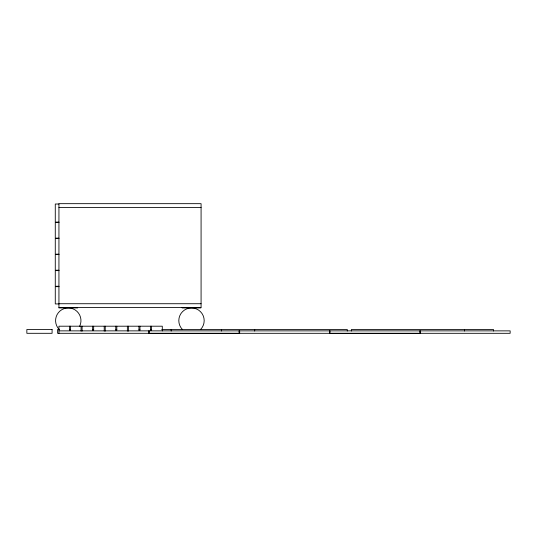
<?xml version="1.0" encoding="UTF-8"?>
<svg xmlns="http://www.w3.org/2000/svg" width="537" height="537" viewBox="0 0 537 537"><rect width="100%" height="100%" fill="white"/><g stroke="black" fill="none" stroke-linecap="round" stroke-linejoin="round"><path stroke-width="0.81" d="M58.936 204.02L55.277 204.02L55.277 222.09L58.936 222.09M58.936 207.47L201.08 207.47M58.936 222.499L55.277 222.499L55.277 238.133L58.936 238.133M58.936 238.542L55.277 238.542L55.277 254.176L58.936 254.176M58.936 254.585L55.277 254.585L55.277 270.218L58.936 270.218M58.936 270.621L55.277 270.621L55.277 286.261L58.936 286.261M58.936 286.664L55.277 286.664L55.277 303.929L58.936 303.929M58.936 303.727L201.08 303.727M58.936 307.52L201.08 307.52L201.08 203.671L58.936 203.671L58.936 307.929L77.617 307.929L77.617 307.52M59.245 329.517L57.613 329.517L57.613 333.309L510.15 333.309L510.15 330.873L58.936 330.873M161.785 329.517L347.291 329.517L347.291 331.034M69.495 329.859L70.508 329.859M92.646 329.859L93.66 329.859M115.791 329.859L116.811 329.859M138.942 329.859L139.956 329.859M150.521 329.859L151.535 329.859M150.521 333.329L237.837 333.329M331.248 333.329L418.565 333.329M493.496 331.034L493.496 329.517L351.352 329.517L351.352 331.034M464.458 329.517L464.458 331.034M420.397 330.873L420.397 333.309M419.786 330.873L419.786 333.309M330.027 330.873L330.027 333.309M329.423 330.873L329.423 333.309M254.692 329.517L254.692 331.034M239.663 330.873L239.663 333.309M239.052 330.873L239.052 333.309M221.392 329.517L221.392 331.034M200.831 307.52L200.831 307.929L182.15 307.929L182.15 307.52M171.189 329.517L171.189 331.034M162.295 330.94L162.295 326.201L58.936 326.201L58.936 333.309M151.535 326.201L151.535 330.154M150.521 326.201L150.521 330.154M149.299 330.873L149.299 333.309M148.689 330.873L148.689 333.309M139.956 326.201L139.956 330.154M138.942 326.201L138.942 330.154M128.383 326.201L128.383 331.121M127.37 326.201L127.37 331.121M116.811 326.201L116.811 330.154M115.791 326.201L115.791 330.154M105.232 326.201L105.232 331.121M104.218 326.201L104.218 331.121M93.66 326.201L93.66 330.154M92.646 326.201L92.646 330.154M82.087 326.201L82.087 331.121M81.067 326.201L81.067 331.121M70.508 326.201L70.508 330.154M69.495 326.201L69.495 330.154M59.298 329.59A12.693 12.693 0 0 1 58.379 312.675A12.693 12.693 0 0 1 75.099 309.916A12.693 12.693 0 0 1 79.657 326.234M182.52 329.59A12.693 12.693 0 0 1 182.52 311.648A12.693 12.693 0 0 1 200.469 311.648A12.693 12.693 0 0 1 200.469 329.59M52.089 329.517L26.85 329.517L26.85 333.309L52.089 333.309L52.089 329.517"/></g></svg>
